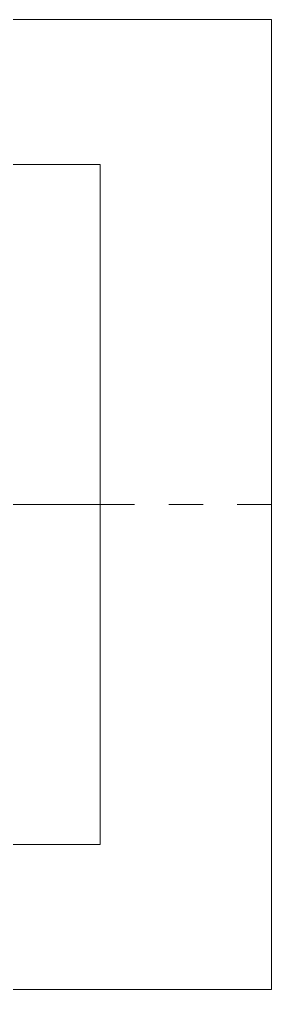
# Model space of a CAD drawing. Units: millimetres at full size. Extents: x -12803 to 120774, y -9413 to 101127.
# Drawn here: x 106304 to 106524, y 17656 to 18506 of the extents above; entities that cross this region are included whole.
import ezdxf

# ---------------------------------------------------------------- set-up
doc = ezdxf.new("R2010")
doc.units = ezdxf.units.MM
doc.header["$LTSCALE"] = 30
doc.linetypes.add('CHAIN2', pattern=[12, 9, -1, 1, -1])
doc.layers.add('0-0_NoName', color=7, linetype='Continuous')
for name, color, linetype, lineweight in [('0-6_AIHO30-厨房機器LL', 7, 'Continuous', 15), ('3-3_AIHO30-厨房機器', 7, 'Continuous', 15), ('3-4_AIHO31-厨房機器中心線', 7, 'CHAIN2', 15)]:
    doc.layers.add(name, color=color, linetype=linetype, lineweight=lineweight)

# ---------------------------------------------------------------- blocks, each defined once
blk = doc.blocks.new('グループ部品-732')
at = {"layer": '0-6_AIHO30-厨房機器LL'}
for p, q in [((103924.36, 18379.41), (106374.36, 18379.41)), ((106374.36, 17783.41), (106374.36, 18379.41)), ((103924.36, 17783.41), (106374.36, 17783.41))]:
    blk.add_line(p, q, dxfattribs=at)
at = {"layer": '3-3_AIHO30-厨房機器'}
for p, q in [((103674.36, 18506.41), (106524.36, 18506.41)), ((106524.36, 17656.41), (106524.36, 18506.41)), ((103674.36, 17656.41), (106524.36, 17656.41))]:
    blk.add_line(p, q, dxfattribs=at)
at = {"layer": '3-4_AIHO31-厨房機器中心線'}
blk.add_line((103614.36, 18081.41), (106524.36, 18081.41), dxfattribs=at)
blk = doc.blocks.new('グループ部品-763')
at = {"layer": '0-6_AIHO30-厨房機器LL'}
for p, q in [((103924.36, 18379.41), (106374.36, 18379.41)), ((106374.36, 17783.41), (106374.36, 18379.41)), ((103924.36, 17783.41), (106374.36, 17783.41))]:
    blk.add_line(p, q, dxfattribs=at)
at = {"layer": '3-3_AIHO30-厨房機器'}
for p, q in [((103674.36, 18506.41), (106524.36, 18506.41)), ((106524.36, 17656.41), (106524.36, 18506.41)), ((103674.36, 17656.41), (106524.36, 17656.41))]:
    blk.add_line(p, q, dxfattribs=at)
at = {"layer": '3-4_AIHO31-厨房機器中心線'}
blk.add_line((103614.36, 18081.41), (106524.36, 18081.41), dxfattribs=at)

msp = doc.modelspace()

# ---------------------------------------------------------------- block references
at = {"layer": '0-0_NoName'}
for name in ['グループ部品-732', 'グループ部品-763']:
    msp.add_blockref(name, (0, 0), dxfattribs=at)

doc.saveas('drawing.dxf')
